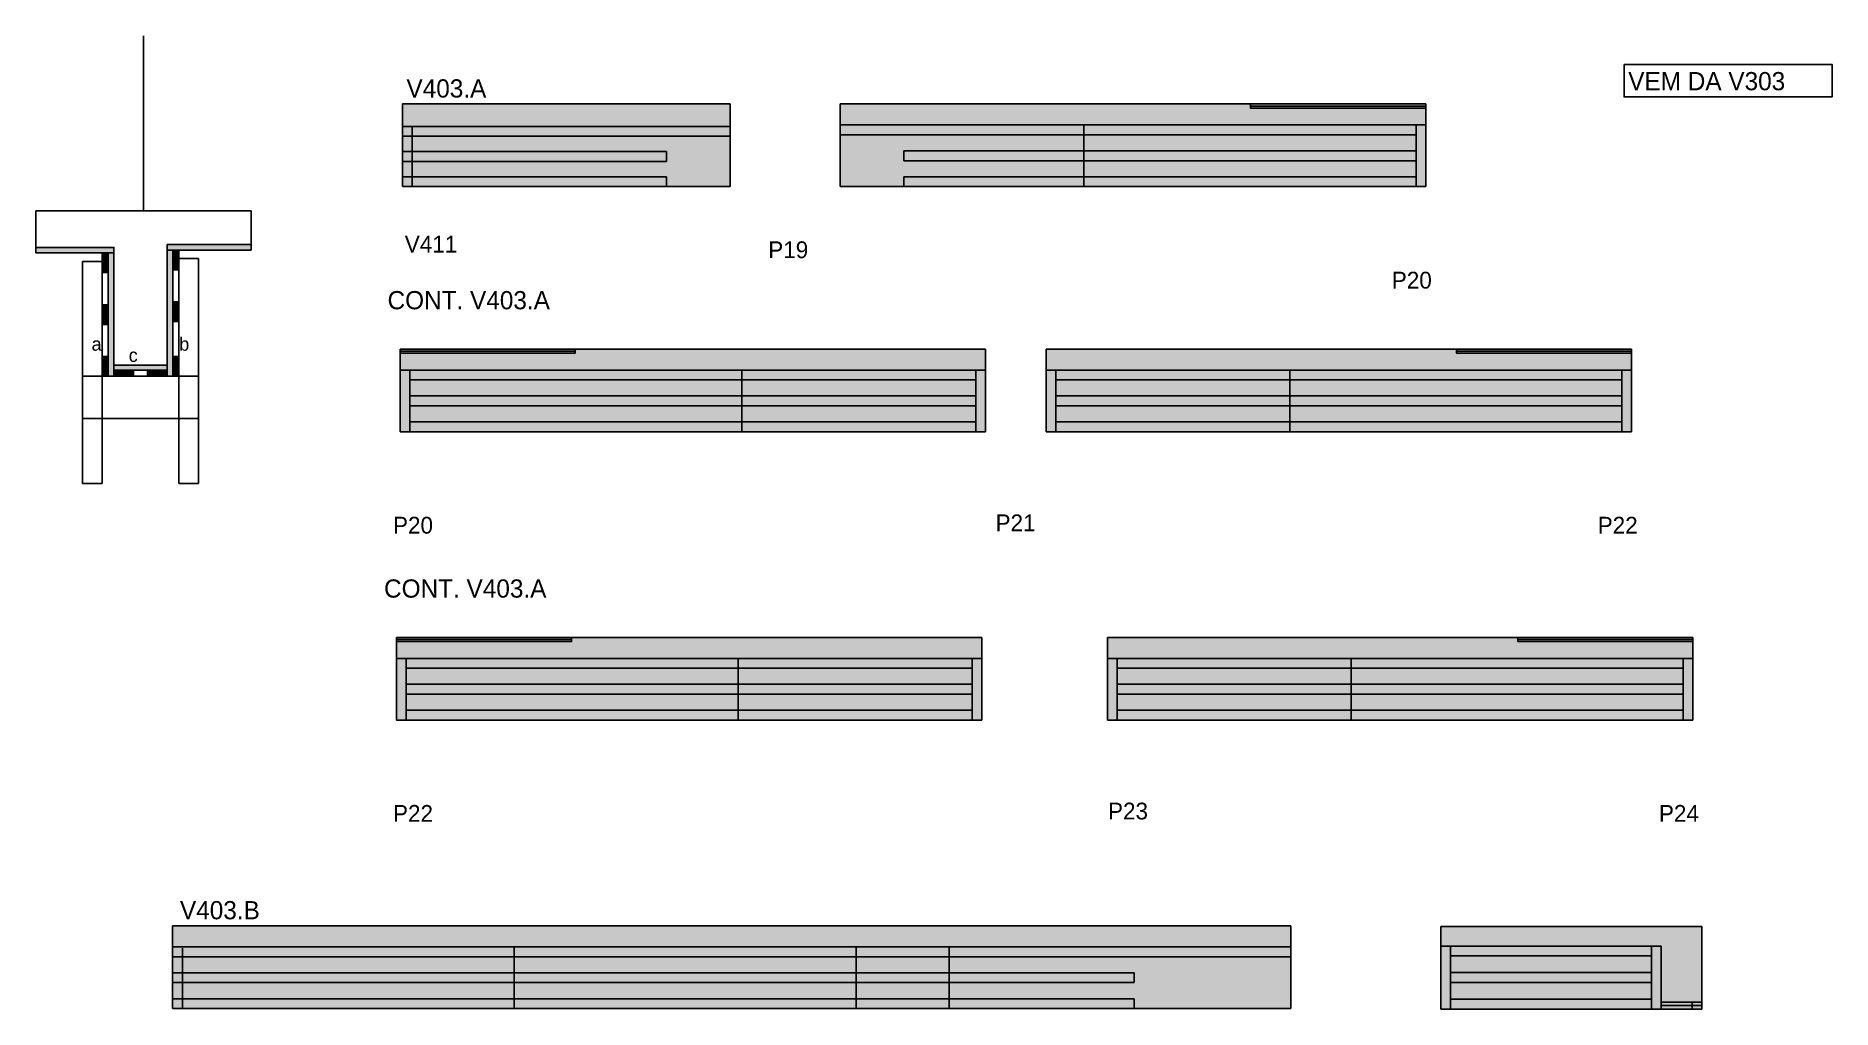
# Model space of a CAD drawing. Header units: metres. Extents: x 6427 to 7709, y 5165 to 5860.
import ezdxf

# ---------------------------------------------------------------- set-up
doc = ezdxf.new("R2010")
doc.units = ezdxf.units.M
for name, color, linetype in [('5', 7, 'Continuous'), ('CONCRETO', 7, 'Continuous'), ('COTA', 7, 'Continuous'), ('detalhes', 7, 'Continuous'), ('Hachura', 7, 'Continuous'), ('Madeira', 7, 'Continuous'), ('Painéis', 7, 'Continuous'), ('REAPROVEITAMENTO', 7, 'Continuous'), ('SARR_2.2x7', 7, 'Continuous'), ('SARR_3.5x7', 7, 'Continuous'), ('SARR_EDITAR', 7, 'Continuous'), ('Texto Seção', 7, 'Continuous')]:
    doc.layers.add(name, color=color, linetype=linetype)

msp = doc.modelspace()

# ---------------------------------------------------------------- hatches: boundary and pattern name
at = {"layer": 'COTA'}
h = msp.add_hatch(color=7, dxfattribs=at)
h.dxf.hatch_style = 1
h.paths.add_polyline_path([(6922.8, 5795.4), (6922.8, 5811.4), (6922.8, 5811.4), (6688.8, 5811.4), (6688.8, 5811.4), (6688.8, 5795.4), (6688.8, 5795.4), (6922.8, 5795.4), (6922.8, 5795.4)])
h = msp.add_hatch(color=7, dxfattribs=at)
h.dxf.hatch_style = 1
h.paths.add_polyline_path([(7001.3, 5811.4), (7001.3, 5796.4), (7001.3, 5796.4), (7419.3, 5796.4), (7419.3, 5796.4), (7419.3, 5808.4), (7419.3, 5808.4), (7294.3, 5808.4), (7294.3, 5808.4), (7294.3, 5811.4), (7294.3, 5811.4), (7001.3, 5811.4), (7001.3, 5811.4)])
h = msp.add_hatch(color=7, dxfattribs=at)
h.dxf.hatch_style = 1
h.paths.add_polyline_path([(7105, 5621.4), (7105, 5636.4), (7105, 5636.4), (6809.5, 5636.4), (6809.5, 5636.4), (6809.5, 5633.4), (6809.5, 5633.4), (6687, 5633.4), (6687, 5633.4), (6687, 5621.4), (6687, 5621.4), (7105, 5621.4), (7105, 5621.4)])
h = msp.add_hatch(color=7, dxfattribs=at)
h.dxf.hatch_style = 1
h.paths.add_polyline_path([(7148.3, 5636.4), (7148.3, 5621.4), (7148.3, 5621.4), (7566.3, 5621.4), (7566.3, 5621.4), (7566.3, 5633.4), (7566.3, 5633.4), (7441.3, 5633.4), (7441.3, 5633.4), (7441.3, 5636.4), (7441.3, 5636.4), (7148.3, 5636.4), (7148.3, 5636.4)])
h = msp.add_hatch(color=7, dxfattribs=at)
h.dxf.hatch_style = 1
h.paths.add_polyline_path([(7102.5, 5415.5), (7102.5, 5430.5), (7102.5, 5430.5), (6807, 5430.5), (6807, 5430.5), (6807, 5427.5), (6807, 5427.5), (6684.5, 5427.5), (6684.5, 5427.5), (6684.5, 5415.5), (6684.5, 5415.5), (7102.5, 5415.5)])
h = msp.add_hatch(color=7, dxfattribs=at)
h.dxf.hatch_style = 1
h.paths.add_polyline_path([(7192.1, 5430.5), (7192.1, 5415.5), (7192.1, 5415.5), (7610.1, 5415.5), (7610.1, 5415.5), (7610.1, 5427.5), (7610.1, 5427.5), (7485.1, 5427.5), (7485.1, 5427.5), (7485.1, 5430.5), (7485.1, 5430.5), (7192.1, 5430.5), (7192.1, 5430.5)])
h = msp.add_hatch(color=7, dxfattribs=at)
h.dxf.hatch_style = 1
h.paths.add_polyline_path([(7323.1, 5209.5), (7323.1, 5224.5), (7323.1, 5224.5), (6524.6, 5224.5), (6524.6, 5224.5), (6524.6, 5209.5), (6524.6, 5209.5), (7323.1, 5209.5), (7323.1, 5209.5)])
h = msp.add_hatch(color=7, dxfattribs=at)
h.dxf.hatch_style = 1
h.paths.add_polyline_path([(7430, 5224.1), (7430, 5210.1), (7430, 5210.1), (7587.5, 5210.1), (7587.5, 5210.1), (7587.5, 5170.1), (7587.5, 5170.1), (7616.5, 5170.1), (7616.5, 5170.1), (7616.5, 5224.1), (7616.5, 5224.1), (7430, 5224.1)])
at = {"layer": 'Hachura'}
h = msp.add_hatch(color=7, dxfattribs=at)
h.dxf.hatch_style = 1
h.paths.add_polyline_path([(6482.7, 5705), (6482.7, 5709), (6482.7, 5709), (6427.1, 5709), (6427.1, 5709), (6427.1, 5705), (6427.1, 5705), (6482.7, 5705)])
h = msp.add_hatch(color=7, dxfattribs=at)
h.dxf.hatch_style = 1
h.paths.add_polyline_path([(6580.7, 5707), (6580.7, 5711), (6580.7, 5711), (6520.7, 5711), (6520.7, 5711), (6520.7, 5707), (6520.7, 5707), (6580.7, 5707)])
h = msp.add_hatch(color=7, dxfattribs=at)
h.dxf.hatch_style = 1
h.paths.add_polyline_path([(6524.7, 5707), (6520.7, 5707), (6520.7, 5707), (6520.7, 5617), (6520.7, 5617), (6524.7, 5617), (6524.7, 5617), (6524.7, 5707), (6524.7, 5707)])
h = msp.add_hatch(color=7, dxfattribs=at)
h.dxf.hatch_style = 1
h.paths.add_polyline_path([(6529.1, 5693), (6524.7, 5693), (6524.7, 5693), (6524.7, 5707), (6524.7, 5707), (6529.1, 5707), (6529.1, 5707), (6529.1, 5693)])
h = msp.add_hatch(color=7, dxfattribs=at)
h.dxf.hatch_style = 1
h.paths.add_polyline_path([(6474.3, 5691), (6478.7, 5691), (6478.7, 5691), (6478.7, 5705), (6478.7, 5705), (6474.3, 5705), (6474.3, 5705), (6474.3, 5691)])
h = msp.add_hatch(color=7, dxfattribs=at)
h.dxf.hatch_style = 1
h.paths.add_polyline_path([(6478.7, 5705), (6482.7, 5705), (6482.7, 5705), (6482.7, 5617), (6482.7, 5617), (6478.7, 5617), (6478.7, 5617), (6478.7, 5705), (6478.7, 5705)])
h = msp.add_hatch(color=7, dxfattribs=at)
h.dxf.hatch_style = 1
h.paths.add_polyline_path([(6529.1, 5656), (6524.7, 5656), (6524.7, 5656), (6524.7, 5670), (6524.7, 5670), (6529.1, 5670), (6529.1, 5670), (6529.1, 5656)])
h = msp.add_hatch(color=7, dxfattribs=at)
h.dxf.hatch_style = 1
h.paths.add_polyline_path([(6474.3, 5654), (6478.7, 5654), (6478.7, 5654), (6478.7, 5668), (6478.7, 5668), (6474.3, 5668), (6474.3, 5668), (6474.3, 5654)])
h = msp.add_hatch(color=7, dxfattribs=at)
h.dxf.hatch_style = 1
h.paths.add_polyline_path([(6474.3, 5617), (6478.7, 5617), (6478.7, 5617), (6478.7, 5631), (6478.7, 5631), (6474.3, 5631), (6474.3, 5631), (6474.3, 5617)])
h = msp.add_hatch(color=7, dxfattribs=at)
h.dxf.hatch_style = 1
h.paths.add_polyline_path([(6529.1, 5617), (6524.7, 5617), (6524.7, 5617), (6524.7, 5631), (6524.7, 5631), (6529.1, 5631), (6529.1, 5631), (6529.1, 5617)])
h = msp.add_hatch(color=7, dxfattribs=at)
h.dxf.hatch_style = 1
h.paths.add_polyline_path([(6520.7, 5621.4), (6520.7, 5625), (6520.7, 5625), (6482.7, 5625), (6482.7, 5625), (6482.7, 5621.4), (6482.7, 5621.4), (6520.7, 5621.4)])
h = msp.add_hatch(color=7, dxfattribs=at)
h.dxf.hatch_style = 1
h.paths.add_polyline_path([(6482.7, 5617), (6482.7, 5621.4), (6482.7, 5621.4), (6496.7, 5621.4), (6496.7, 5621.4), (6496.7, 5617), (6496.7, 5617), (6482.7, 5617)])
h = msp.add_hatch(color=7, dxfattribs=at)
h.dxf.hatch_style = 1
h.paths.add_polyline_path([(6520.7, 5617), (6520.7, 5621.4), (6520.7, 5621.4), (6506.7, 5621.4), (6506.7, 5621.4), (6506.7, 5617), (6506.7, 5617), (6520.7, 5617)])
at = {"layer": 'REAPROVEITAMENTO'}
h = msp.add_hatch(color=7, dxfattribs=at)
h.dxf.hatch_style = 1
h.paths.add_polyline_path([(7294.3, 5808.4), (7294.3, 5811.4), (7294.3, 5811.4), (7419.3, 5811.4), (7419.3, 5811.4), (7419.3, 5808.4), (7419.3, 5808.4), (7294.3, 5808.4)])
h = msp.add_hatch(color=7, dxfattribs=at)
h.dxf.hatch_style = 1
h.paths.add_polyline_path([(7001.3, 5796.4), (7001.3, 5752.4), (7001.3, 5752.4), (7419.3, 5752.4), (7419.3, 5752.4), (7419.3, 5796.4), (7419.3, 5796.4), (7001.3, 5796.4), (7001.3, 5796.4)])
h = msp.add_hatch(color=7, dxfattribs=at)
h.dxf.hatch_style = 1
h.paths.add_polyline_path([(6688.8, 5752.4), (6922.8, 5752.4), (6922.8, 5752.4), (6922.8, 5795.4), (6922.8, 5795.4), (6688.8, 5795.4), (6688.8, 5795.4), (6688.8, 5752.4)])
h = msp.add_hatch(color=7, dxfattribs=at)
h.dxf.hatch_style = 1
h.paths.add_polyline_path([(6687, 5633.4), (6687, 5636.4), (6687, 5636.4), (6812, 5636.4), (6812, 5636.4), (6812, 5633.4), (6812, 5633.4), (6687, 5633.4)])
h = msp.add_hatch(color=7, dxfattribs=at)
h.dxf.hatch_style = 1
h.paths.add_polyline_path([(7441.3, 5633.4), (7441.3, 5636.4), (7441.3, 5636.4), (7566.3, 5636.4), (7566.3, 5636.4), (7566.3, 5633.4), (7566.3, 5633.4), (7441.3, 5633.4)])
h = msp.add_hatch(color=7, dxfattribs=at)
h.dxf.hatch_style = 1
h.paths.add_polyline_path([(6687, 5621.4), (6687, 5577.4), (6687, 5577.4), (7105, 5577.4), (7105, 5577.4), (7105, 5621.4), (7105, 5621.4), (6687, 5621.4)])
h = msp.add_hatch(color=7, dxfattribs=at)
h.dxf.hatch_style = 1
h.paths.add_polyline_path([(7148.3, 5621.4), (7148.3, 5577.4), (7148.3, 5577.4), (7566.3, 5577.4), (7566.3, 5577.4), (7566.3, 5621.4), (7566.3, 5621.4), (7148.3, 5621.4), (7148.3, 5621.4)])
h = msp.add_hatch(color=7, dxfattribs=at)
h.dxf.hatch_style = 1
h.paths.add_polyline_path([(6684.5, 5427.5), (6684.5, 5430.5), (6684.5, 5430.5), (6809.5, 5430.5), (6809.5, 5430.5), (6809.5, 5427.5), (6809.5, 5427.5), (6684.5, 5427.5)])
h = msp.add_hatch(color=7, dxfattribs=at)
h.dxf.hatch_style = 1
h.paths.add_polyline_path([(7485.1, 5427.5), (7485.1, 5430.5), (7485.1, 5430.5), (7610.1, 5430.5), (7610.1, 5430.5), (7610.1, 5427.5), (7610.1, 5427.5), (7485.1, 5427.5)])
h = msp.add_hatch(color=7, dxfattribs=at)
h.dxf.hatch_style = 1
h.paths.add_polyline_path([(7102.5, 5371.5), (7102.5, 5415.5), (7102.5, 5415.5), (6684.5, 5415.5), (6684.5, 5415.5), (6684.5, 5371.5), (6684.5, 5371.5), (7102.5, 5371.5)])
h = msp.add_hatch(color=7, dxfattribs=at)
h.dxf.hatch_style = 1
h.paths.add_polyline_path([(7192.1, 5415.5), (7192.1, 5371.5), (7192.1, 5371.5), (7610.1, 5371.5), (7610.1, 5371.5), (7610.1, 5415.5), (7610.1, 5415.5), (7192.1, 5415.5), (7192.1, 5415.5)])
h = msp.add_hatch(color=7, dxfattribs=at)
h.dxf.hatch_style = 1
h.paths.add_polyline_path([(6524.6, 5209.5), (6524.6, 5165.5), (6524.6, 5165.5), (7323.1, 5165.5), (7323.1, 5165.5), (7323.1, 5209.5), (7323.1, 5209.5), (6524.6, 5209.5)])
h = msp.add_hatch(color=7, dxfattribs=at)
h.dxf.hatch_style = 1
h.paths.add_polyline_path([(7587.5, 5170.1), (7587.5, 5210.1), (7587.5, 5210.1), (7430, 5210.1), (7430, 5210.1), (7430, 5165.1), (7430, 5165.1), (7616.5, 5165.1), (7616.5, 5165.1), (7616.5, 5170.1), (7616.5, 5170.1), (7587.5, 5170.1)])

# ---------------------------------------------------------------- linework, layer by layer
at = {"layer": 'CONCRETO', "color": 7, "lineweight": 25}
msp.add_lwpolyline([(6427.1, 5709), (6427.1, 5735), (6580.7, 5735), (6580.7, 5711), (6520.7, 5711), (6520.7, 5625), (6482.7, 5625), (6482.7, 5709)], close=True, dxfattribs=at)
at = {"layer": 'COTA', "color": 7, "lineweight": 25}
for p, q in [((6688.8, 5811.4), (6688.8, 5795.4)), ((6922.8, 5811.4), (6688.8, 5811.4)), ((6922.8, 5811.4), (6922.8, 5795.4)), ((7001.3, 5811.4), (7001.3, 5796.4)), ((7294.3, 5811.4), (7001.3, 5811.4)), ((7419.3, 5796.4), (7419.3, 5808.4)), ((6687, 5621.4), (6687, 5633.4)), ((6812, 5636.4), (7105, 5636.4)), ((7105, 5636.4), (7105, 5621.4)), ((7148.3, 5636.4), (7148.3, 5621.4)), ((7441.3, 5636.4), (7148.3, 5636.4)), ((7566.3, 5621.4), (7566.3, 5633.4)), ((6684.5, 5415.5), (6684.5, 5427.5)), ((6809.5, 5430.5), (7102.5, 5430.5)), ((7102.5, 5430.5), (7102.5, 5415.5)), ((7192.1, 5430.5), (7192.1, 5415.5)), ((7485.1, 5430.5), (7192.1, 5430.5)), ((7610.1, 5415.5), (7610.1, 5427.5)), ((6524.6, 5209.5), (6524.6, 5224.5)), ((6524.6, 5224.5), (7323.1, 5224.5)), ((7323.1, 5224.5), (7323.1, 5209.5)), ((7430, 5210.1), (7430, 5224.1)), ((7430, 5224.1), (7616.5, 5224.1)), ((7616.5, 5170.1), (7616.5, 5224.1))]:
    msp.add_line(p, q, dxfattribs=at)
at = {"layer": 'Defpoints', "color": 7, "lineweight": 25}
msp.add_line((6503.9, 5735), (6503.9, 5860), dxfattribs=at)
at = {"layer": 'Madeira', "color": 7, "lineweight": 25}
for points in [[(6529.1, 5693), (6524.7, 5693), (6524.7, 5707), (6529.1, 5707)], [(6474.3, 5691), (6478.7, 5691), (6478.7, 5705), (6474.3, 5705)], [(6529.1, 5656), (6524.7, 5656), (6524.7, 5670), (6529.1, 5670)], [(6474.3, 5654), (6478.7, 5654), (6478.7, 5668), (6474.3, 5668)], [(6474.3, 5617), (6478.7, 5617), (6478.7, 5631), (6474.3, 5631)], [(6529.1, 5617), (6524.7, 5617), (6524.7, 5631), (6529.1, 5631)], [(6482.7, 5617), (6482.7, 5621.4), (6496.7, 5621.4), (6496.7, 5617)], [(6520.7, 5617), (6520.7, 5621.4), (6506.7, 5621.4), (6506.7, 5617)]]:
    msp.add_lwpolyline(points, close=True, dxfattribs=at)
at = {"layer": 'Painéis', "color": 7, "lineweight": 25}
for p, q in [((7419.3, 5796.4), (7001.3, 5796.4)), ((7001.3, 5752.4), (7001.3, 5796.4)), ((7175.3, 5752.4), (7175.3, 5796.4)), ((7419.3, 5752.4), (7419.3, 5796.4)), ((6688.8, 5795.4), (6922.8, 5795.4)), ((6688.8, 5752.4), (6688.8, 5795.4)), ((6922.8, 5752.4), (6922.8, 5795.4)), ((6688.8, 5752.4), (6922.8, 5752.4)), ((7419.3, 5752.4), (7001.3, 5752.4)), ((6687, 5621.4), (7105, 5621.4)), ((6687, 5577.4), (6687, 5621.4)), ((6931, 5577.4), (6931, 5621.4)), ((7105, 5577.4), (7105, 5621.4)), ((7566.3, 5621.4), (7148.3, 5621.4)), ((7148.3, 5577.4), (7148.3, 5621.4)), ((7322.3, 5577.4), (7322.3, 5621.4)), ((7566.3, 5577.4), (7566.3, 5621.4)), ((6687, 5577.4), (7105, 5577.4)), ((7566.3, 5577.4), (7148.3, 5577.4)), ((6684.5, 5415.5), (7102.5, 5415.5)), ((6684.5, 5371.5), (6684.5, 5415.5)), ((6928.5, 5371.5), (6928.5, 5415.5)), ((7102.5, 5371.5), (7102.5, 5415.5)), ((7610.1, 5415.5), (7192.1, 5415.5)), ((7192.1, 5371.5), (7192.1, 5415.5)), ((7366.1, 5371.5), (7366.1, 5415.5)), ((7610.1, 5371.5), (7610.1, 5415.5)), ((6684.5, 5371.5), (7102.5, 5371.5)), ((7610.1, 5371.5), (7192.1, 5371.5)), ((6524.6, 5209.5), (7323.1, 5209.5)), ((6524.6, 5165.5), (6524.6, 5209.5)), ((6768.6, 5165.5), (6768.6, 5209.5)), ((7012.6, 5165.5), (7012.6, 5209.5)), ((7012.6, 5165.5), (7012.6, 5209.5)), ((7079.1, 5165.5), (7079.1, 5209.5)), ((7323.1, 5165.5), (7323.1, 5209.5)), ((7430, 5210.1), (7587.5, 5210.1)), ((7430, 5165.1), (7430, 5210.1)), ((7587.5, 5170.1), (7587.5, 5210.1)), ((7616.5, 5170.1), (7587.5, 5170.1)), ((7616.5, 5165.1), (7616.5, 5170.1)), ((6524.6, 5165.5), (7323.1, 5165.5)), ((7430, 5165.1), (7616.5, 5165.1))]:
    msp.add_line(p, q, dxfattribs=at)
for points in [[(7419.3, 5811.4), (7294.3, 5811.4), (7294.3, 5808.4), (7419.3, 5808.4)], [(6482.7, 5705), (6482.7, 5709), (6427.1, 5709), (6427.1, 5705)], [(6580.7, 5707), (6580.7, 5711), (6520.7, 5711), (6520.7, 5707)], [(6524.7, 5707), (6520.7, 5707), (6520.7, 5617), (6524.7, 5617)], [(6478.7, 5705), (6482.7, 5705), (6482.7, 5617), (6478.7, 5617)], [(6687, 5636.4), (6812, 5636.4), (6812, 5633.4), (6687, 5633.4)], [(7566.3, 5636.4), (7441.3, 5636.4), (7441.3, 5633.4), (7566.3, 5633.4)], [(6520.7, 5621.4), (6520.7, 5625), (6482.7, 5625), (6482.7, 5621.4)], [(6684.5, 5430.5), (6809.5, 5430.5), (6809.5, 5427.5), (6684.5, 5427.5)], [(7610.1, 5430.5), (7485.1, 5430.5), (7485.1, 5427.5), (7610.1, 5427.5)]]:
    msp.add_lwpolyline(points, close=True, dxfattribs=at)
at = {"layer": 'SARR_2.2x7', "color": 7, "lineweight": 25}
for p, q in [((7412.4, 5752.4), (7412.4, 5796.4)), ((6688.8, 5788.4), (6922.8, 5788.4)), ((6695.7, 5752.4), (6695.7, 5795.4)), ((7175.3, 5789.4), (7001.3, 5789.4)), ((7412.4, 5789.4), (7175.3, 5789.4)), ((6688.8, 5777.4), (6877.3, 5777.4)), ((6877.3, 5770.4), (6877.3, 5777.4)), ((7046.8, 5777.9), (7175.3, 5777.9)), ((7046.8, 5770.9), (7046.8, 5777.9)), ((7046.8, 5770.9), (7175.3, 5770.9)), ((7175.3, 5777.9), (7412.4, 5777.9)), ((7175.3, 5770.9), (7412.4, 5770.9)), ((6688.8, 5770.4), (6877.3, 5770.4)), ((6688.8, 5759.4), (6877.3, 5759.4)), ((6877.3, 5752.4), (6877.3, 5759.4)), ((7175.3, 5759.4), (7046.8, 5759.4)), ((7046.8, 5752.4), (7046.8, 5759.4)), ((7412.4, 5759.4), (7175.3, 5759.4)), ((6693.9, 5577.4), (6693.9, 5621.4)), ((7098, 5577.4), (7098, 5621.4)), ((7155.3, 5577.4), (7155.3, 5621.4)), ((7559.4, 5577.4), (7559.4, 5621.4)), ((6693.9, 5614.4), (6931, 5614.4)), ((6931, 5614.4), (7098, 5614.4)), ((7322.3, 5614.4), (7155.3, 5614.4)), ((7559.4, 5614.4), (7322.3, 5614.4)), ((6693.9, 5602.9), (6931, 5602.9)), ((6693.9, 5595.9), (6931, 5595.9)), ((6931, 5602.9), (7098, 5602.9)), ((6931, 5595.9), (7098, 5595.9)), ((7155.3, 5602.9), (7322.3, 5602.9)), ((7155.3, 5595.9), (7322.3, 5595.9)), ((7322.3, 5602.9), (7559.4, 5602.9)), ((7322.3, 5595.9), (7559.4, 5595.9)), ((6693.9, 5584.4), (6931, 5584.4)), ((6931, 5584.4), (7098, 5584.4)), ((7322.3, 5584.4), (7155.3, 5584.4)), ((7559.4, 5584.4), (7322.3, 5584.4)), ((6691.4, 5371.5), (6691.4, 5415.5)), ((7095.5, 5371.5), (7095.5, 5415.5)), ((7199, 5371.5), (7199, 5415.5)), ((7603.1, 5371.5), (7603.1, 5415.5)), ((6691.4, 5408.5), (6928.5, 5408.5)), ((6928.5, 5408.5), (7095.5, 5408.5)), ((7366.1, 5408.5), (7199, 5408.5)), ((7603.1, 5408.5), (7366.1, 5408.5)), ((6691.4, 5397), (6928.5, 5397)), ((6691.4, 5390), (6928.5, 5390)), ((6928.5, 5397), (7095.5, 5397)), ((6928.5, 5390), (7095.5, 5390)), ((7199, 5397), (7366.1, 5397)), ((7199, 5390), (7366.1, 5390)), ((7366.1, 5397), (7603.1, 5397)), ((7366.1, 5390), (7603.1, 5390)), ((6691.4, 5378.5), (6928.5, 5378.5)), ((6928.5, 5378.5), (7095.5, 5378.5)), ((7366.1, 5378.5), (7199, 5378.5)), ((7603.1, 5378.5), (7366.1, 5378.5)), ((6531.6, 5165.5), (6531.6, 5208.5)), ((7437, 5165.1), (7437, 5210.1)), ((7580.5, 5165.1), (7580.5, 5210.1)), ((7587.5, 5165.1), (7587.5, 5210.1)), ((6524.6, 5202.5), (6768.6, 5202.5)), ((6768.6, 5202.5), (7012.6, 5202.5)), ((7012.6, 5202.5), (7079.1, 5202.5)), ((7079.1, 5202.5), (7323.1, 5202.5)), ((7437, 5203.1), (7580.5, 5203.1)), ((6524.6, 5191), (6768.6, 5191)), ((6524.6, 5184), (6768.6, 5184)), ((6768.6, 5191), (7012.6, 5191)), ((6768.6, 5184), (7012.6, 5184)), ((7012.6, 5191), (7079.1, 5191)), ((7012.6, 5184), (7079.1, 5184)), ((7079.1, 5191), (7211.1, 5191)), ((7079.1, 5184), (7211.1, 5184)), ((7211.1, 5184), (7211.1, 5191)), ((7437, 5191.1), (7580.5, 5191.1)), ((7437, 5184.1), (7580.5, 5184.1)), ((6524.6, 5172.5), (6768.6, 5172.5)), ((6768.6, 5172.5), (7012.6, 5172.5)), ((7012.6, 5172.5), (7079.1, 5172.5)), ((7079.1, 5172.5), (7211.1, 5172.5)), ((7211.1, 5165.5), (7211.1, 5172.5)), ((7437, 5172.1), (7580.5, 5172.1)), ((7609.5, 5165.1), (7609.5, 5170.1))]:
    msp.add_line(p, q, dxfattribs=at)
at = {"layer": 'SARR_3.5x7', "color": 7, "lineweight": 25}
for points in [[(6460.3, 5699), (6474.3, 5699), (6474.3, 5540.5), (6460.3, 5540.5)], [(6543.1, 5701), (6529.1, 5701), (6529.1, 5540.5), (6543.1, 5540.5)], [(6460.3, 5617), (6543.1, 5617), (6543.1, 5586.9), (6460.3, 5586.9)]]:
    msp.add_lwpolyline(points, close=True, dxfattribs=at)
at = {"layer": 'SARR_EDITAR', "color": 7, "lineweight": 25}
for p, q in [((7294.3, 5809.9), (7419.3, 5809.9)), ((6812, 5634.9), (6687, 5634.9)), ((7441.3, 5634.9), (7566.3, 5634.9)), ((6809.5, 5429), (6684.5, 5429)), ((7485.1, 5429), (7610.1, 5429)), ((7616.5, 5167.6), (7587.5, 5167.6))]:
    msp.add_line(p, q, dxfattribs=at)
at = {"layer": 'Texto Seção', "color": 7, "lineweight": 25}
msp.add_lwpolyline([(7560.9, 5839.6), (7709.4, 5839.6), (7709.4, 5816.4), (7560.9, 5816.4)], close=True, dxfattribs=at)

# ---------------------------------------------------------------- texts
at = {"layer": '5', "color": 7, "lineweight": 25}
for s, p in [('V411', (6690.4, 5705.3)), ('P19', (6949.9, 5701.3)), ('P20', (7395.1, 5679.6)), ('P20', (6682, 5504.6)), ('P21', (7112.2, 5506.3)), ('P22', (7542.1, 5504.6)), ('P22', (6682, 5298.8)), ('P23', (7192.5, 5300.5)), ('P24', (7585.8, 5298.8))]:
    msp.add_text(s, height=12, dxfattribs=at).set_placement(p)
at = {"layer": 'detalhes', "color": 7, "lineweight": 25}
for s, p in [('a', (6466.8, 5635.2)), ('b', (6529.4, 5635.2)), ('c', (6493.3, 5627.2))]:
    msp.add_text(s, height=9.6, dxfattribs=at).set_placement(p)
at = {"layer": 'Texto Seção', "color": 7, "lineweight": 25}
for s, p in [('V403.A', (6691.6, 5816)), ('VEM DA V303', (7563.9, 5821.2)), ('CONT. V403.A', (6678.1, 5664.8)), ('CONT. V403.A', (6675.6, 5458.9)), ('V403.B', (6529.9, 5229.2))]:
    msp.add_text(s, height=13, dxfattribs=at).set_placement(p)

doc.saveas('drawing.dxf')
